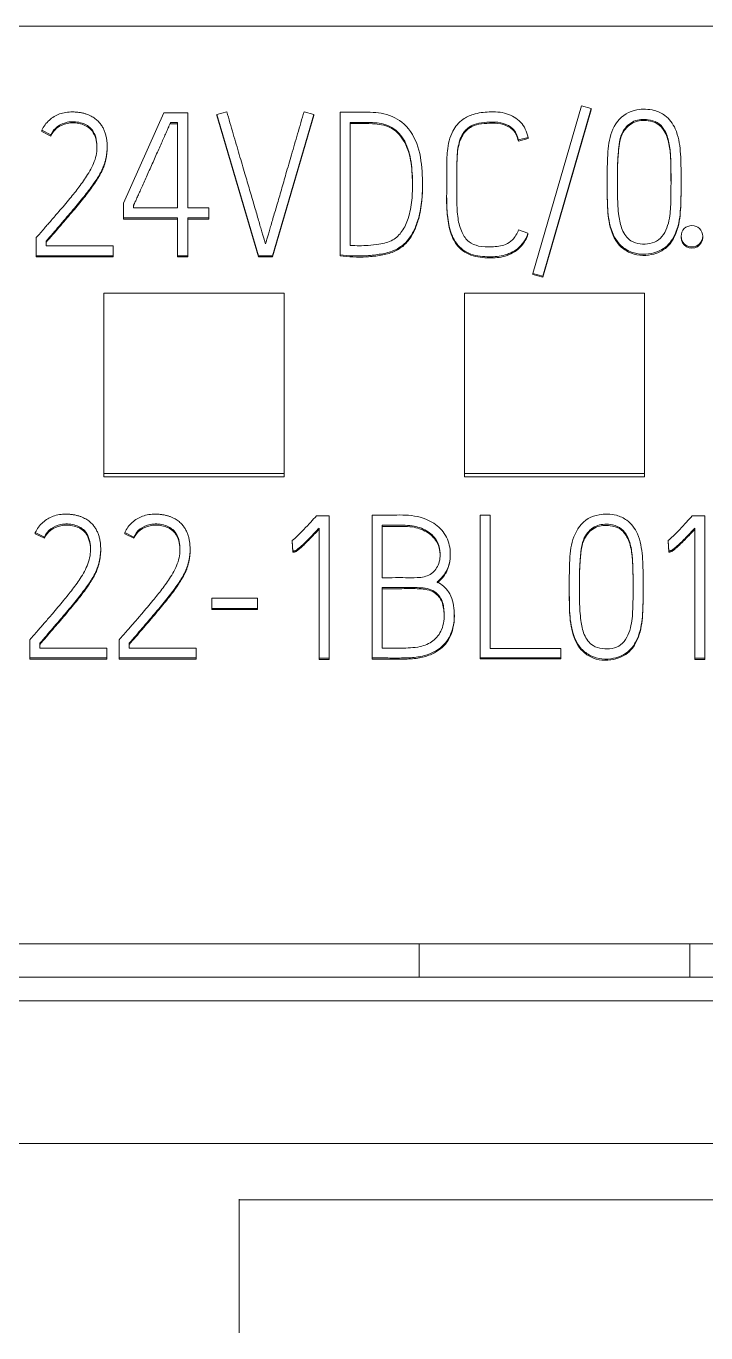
# Model space of a CAD drawing. Header units: millimetres. Extents: x 4137 to 6698, y 1400 to 3585.
# Drawn here: x 6158.58 to 6166.13, y 3358.29 to 3372.79 of the extents above; entities that cross this region are included whole.
import ezdxf

# ---------------------------------------------------------------- set-up
doc = ezdxf.new("R2010")
doc.units = ezdxf.units.MM
doc.layers.add('000-PI-Oprema', color=30, linetype='Continuous', lineweight=5)

msp = doc.modelspace()

# ---------------------------------------------------------------- linework, layer by layer
at = {"layer": '000-PI-Oprema', "color": 0, "linetype": 'ByBlock', "lineweight": 0}
for p, q in [((6176.848, 3372.791), (6152.048, 3372.791)), ((6160.114, 3371.831), (6159.666, 3370.827)), ((6160.378, 3371.831), (6160.114, 3371.831)), ((6160.378, 3370.774), (6160.378, 3371.831)), ((6160.811, 3371.842), (6160.702, 3371.811)), ((6161.779, 3371.811), (6161.67, 3371.842)), ((6162.069, 3371.835), (6162.069, 3370.255)), ((6164.748, 3371.908), (6164.209, 3370.048)), ((6164.317, 3370.017), (6164.856, 3371.877)), ((6164.317, 3370.004), (6164.856, 3371.864)), ((6164.856, 3371.877), (6164.748, 3371.908)), ((6164.856, 3371.877), (6164.856, 3371.864)), ((6160.187, 3371.721), (6160.187, 3371.708)), ((6160.187, 3371.721), (6160.265, 3371.721)), ((6160.187, 3371.708), (6160.265, 3371.708)), ((6160.265, 3371.721), (6160.265, 3370.774)), ((6160.702, 3371.811), (6161.164, 3370.244)), ((6160.702, 3371.811), (6160.702, 3371.798)), ((6160.702, 3371.798), (6161.164, 3370.231)), ((6161.319, 3370.244), (6161.779, 3371.811)), ((6161.319, 3370.231), (6161.779, 3371.798)), ((6161.779, 3371.811), (6161.779, 3371.798)), ((6162.182, 3371.723), (6162.182, 3370.358)), ((6158.758, 3371.635), (6158.758, 3371.622)), ((6158.858, 3371.584), (6158.758, 3371.635)), ((6158.858, 3371.571), (6158.758, 3371.622)), ((6158.858, 3371.584), (6158.858, 3371.571)), ((6164.155, 3371.555), (6164.047, 3371.529)), ((6164.155, 3371.543), (6164.047, 3371.516)), ((6164.155, 3371.555), (6164.155, 3371.543)), ((6159.484, 3371.442), (6159.484, 3371.455)), ((6164.047, 3371.529), (6164.047, 3371.516)), ((6163.252, 3371.194), (6163.252, 3371.181)), ((6165.033, 3371.124), (6165.033, 3371.111)), ((6162.984, 3371.017), (6162.984, 3371.03)), ((6163.252, 3371.059), (6163.252, 3371.072)), ((6165.852, 3371.08), (6165.852, 3371.093)), ((6159.666, 3370.827), (6159.666, 3370.664)), ((6163.251, 3370.894), (6163.251, 3370.881)), ((6159.777, 3370.774), (6159.777, 3370.803)), ((6159.777, 3370.79), (6159.78, 3370.797)), ((6160.265, 3370.774), (6159.777, 3370.774)), ((6160.614, 3370.774), (6160.378, 3370.774)), ((6160.614, 3370.664), (6160.614, 3370.774)), ((6159.666, 3370.664), (6159.666, 3370.651)), ((6159.666, 3370.664), (6160.265, 3370.664)), ((6159.666, 3370.651), (6160.265, 3370.651)), ((6160.265, 3370.664), (6160.265, 3370.244)), ((6160.378, 3370.244), (6160.378, 3370.664)), ((6160.378, 3370.664), (6160.614, 3370.664)), ((6160.378, 3370.651), (6160.614, 3370.651)), ((6160.614, 3370.664), (6160.614, 3370.651)), ((6164.049, 3370.532), (6164.153, 3370.494)), ((6158.698, 3370.244), (6158.698, 3370.446)), ((6158.809, 3370.406), (6158.809, 3370.354)), ((6164.153, 3370.494), (6164.153, 3370.482)), ((6165.853, 3370.46), (6165.853, 3370.447)), ((6166.093, 3370.447), (6166.093, 3370.46)), ((6158.698, 3370.244), (6158.698, 3370.231)), ((6159.551, 3370.244), (6158.698, 3370.244)), ((6158.809, 3370.354), (6159.551, 3370.354)), ((6159.551, 3370.354), (6159.551, 3370.244)), ((6159.551, 3370.244), (6159.551, 3370.231)), ((6160.265, 3370.244), (6160.378, 3370.244)), ((6160.265, 3370.244), (6160.265, 3370.231)), ((6160.378, 3370.244), (6160.378, 3370.231)), ((6161.164, 3370.244), (6161.319, 3370.244)), ((6161.164, 3370.244), (6161.164, 3370.231)), ((6161.319, 3370.244), (6161.319, 3370.231)), ((6162.069, 3370.255), (6162.069, 3370.242)), ((6159.551, 3370.231), (6158.698, 3370.231)), ((6160.265, 3370.231), (6160.378, 3370.231)), ((6161.164, 3370.231), (6161.319, 3370.231)), ((6164.209, 3370.048), (6164.317, 3370.017)), ((6164.209, 3370.048), (6164.209, 3370.035)), ((6164.209, 3370.035), (6164.317, 3370.004)), ((6164.317, 3370.017), (6164.317, 3370.004)), ((6159.448, 3369.827), (6159.448, 3367.828)), ((6161.448, 3369.827), (6159.448, 3369.827)), ((6161.448, 3367.828), (6161.448, 3369.827)), ((6163.448, 3369.827), (6163.448, 3367.828)), ((6165.448, 3369.827), (6163.448, 3369.827)), ((6165.448, 3367.828), (6165.448, 3369.827)), ((6159.448, 3367.828), (6161.448, 3367.828)), ((6159.448, 3367.828), (6159.448, 3367.79)), ((6159.448, 3367.79), (6161.448, 3367.79)), ((6161.448, 3367.828), (6161.448, 3367.79)), ((6163.448, 3367.828), (6163.448, 3367.79)), ((6163.448, 3367.828), (6165.448, 3367.828)), ((6163.448, 3367.79), (6165.448, 3367.79)), ((6165.448, 3367.828), (6165.448, 3367.79)), ((6161.807, 3367.358), (6161.947, 3367.358)), ((6161.947, 3367.358), (6161.947, 3365.778)), ((6162.424, 3365.78), (6162.424, 3367.365)), ((6163.624, 3367.365), (6163.624, 3365.782)), ((6163.734, 3367.365), (6163.624, 3367.365)), ((6163.734, 3365.884), (6163.734, 3367.365)), ((6165.977, 3367.358), (6166.117, 3367.358)), ((6166.117, 3367.358), (6166.117, 3365.778)), ((6161.836, 3365.778), (6161.836, 3367.222)), ((6162.537, 3367.253), (6162.537, 3366.671)), ((6166.006, 3365.778), (6166.006, 3367.222)), ((6158.687, 3367.171), (6158.687, 3367.158)), ((6158.787, 3367.12), (6158.687, 3367.171)), ((6158.787, 3367.108), (6158.687, 3367.158)), ((6158.787, 3367.12), (6158.787, 3367.108)), ((6159.679, 3367.171), (6159.679, 3367.158)), ((6159.779, 3367.12), (6159.679, 3367.171)), ((6159.779, 3367.108), (6159.679, 3367.158)), ((6159.779, 3367.12), (6159.779, 3367.108)), ((6161.538, 3367.084), (6161.538, 3367.071)), ((6161.545, 3366.966), (6161.538, 3367.084)), ((6161.545, 3366.954), (6161.538, 3367.071)), ((6165.708, 3367.084), (6165.708, 3367.071)), ((6165.715, 3366.966), (6165.708, 3367.084)), ((6165.715, 3366.954), (6165.708, 3367.071)), ((6159.413, 3366.979), (6159.413, 3366.992)), ((6160.404, 3366.979), (6160.404, 3366.992)), ((6161.545, 3366.966), (6161.545, 3366.954)), ((6163.292, 3366.916), (6163.292, 3366.937)), ((6165.715, 3366.966), (6165.715, 3366.954)), ((6164.612, 3366.631), (6164.612, 3366.618)), ((6162.537, 3366.561), (6162.537, 3365.89)), ((6165.431, 3366.587), (6165.431, 3366.6)), ((6160.646, 3366.443), (6160.646, 3366.33)), ((6161.152, 3366.443), (6160.646, 3366.443)), ((6160.646, 3366.33), (6160.646, 3366.318)), ((6160.646, 3366.33), (6161.152, 3366.33)), ((6161.152, 3366.33), (6161.152, 3366.443)), ((6161.152, 3366.33), (6161.152, 3366.318)), ((6160.646, 3366.318), (6161.152, 3366.318)), ((6163.337, 3366.245), (6163.337, 3366.257)), ((6158.627, 3365.78), (6158.627, 3365.982)), ((6158.738, 3365.943), (6158.738, 3365.89)), ((6158.738, 3365.89), (6159.479, 3365.89)), ((6159.479, 3365.89), (6159.479, 3365.78)), ((6159.619, 3365.78), (6159.619, 3365.982)), ((6159.73, 3365.943), (6159.73, 3365.89)), ((6159.73, 3365.89), (6160.471, 3365.89)), ((6160.471, 3365.89), (6160.471, 3365.78)), ((6158.627, 3365.78), (6158.627, 3365.767)), ((6159.479, 3365.78), (6158.627, 3365.78)), ((6159.479, 3365.767), (6158.627, 3365.767)), ((6159.479, 3365.78), (6159.479, 3365.767)), ((6159.619, 3365.78), (6159.619, 3365.767)), ((6160.471, 3365.78), (6159.619, 3365.78)), ((6160.471, 3365.767), (6159.619, 3365.767)), ((6160.471, 3365.78), (6160.471, 3365.767)), ((6161.947, 3365.778), (6161.836, 3365.778)), ((6161.836, 3365.778), (6161.836, 3365.765)), ((6161.947, 3365.765), (6161.836, 3365.765)), ((6161.947, 3365.778), (6161.947, 3365.765)), ((6162.424, 3365.78), (6162.424, 3365.767)), ((6163.624, 3365.782), (6163.624, 3365.769)), ((6163.624, 3365.782), (6164.518, 3365.782)), ((6163.624, 3365.769), (6164.518, 3365.769)), ((6164.518, 3365.884), (6163.734, 3365.884)), ((6164.518, 3365.782), (6164.518, 3365.884)), ((6164.518, 3365.782), (6164.518, 3365.769)), ((6166.006, 3365.778), (6166.006, 3365.765)), ((6166.117, 3365.778), (6166.006, 3365.778)), ((6166.117, 3365.765), (6166.006, 3365.765)), ((6166.117, 3365.778), (6166.117, 3365.765)), ((6176.848, 3362.608), (6152.048, 3362.608)), ((6162.948, 3362.608), (6162.948, 3362.24)), ((6165.948, 3362.608), (6165.948, 3362.24)), ((6176.948, 3362.24), (6151.948, 3362.24)), ((6176.948, 3361.977), (6151.948, 3361.977)), ((6152.948, 3360.391), (6175.948, 3360.391)), ((6167.948, 3359.769), (6160.948, 3359.769))]:
    msp.add_line(p, q, dxfattribs=at)
msp.add_ellipse((6165.973, 3370.46), major_axis=(-0.12, 0), ratio=0.991902, dxfattribs=at)
msp.add_ellipse((6165.973, 3370.447), major_axis=(-0.12, 0), ratio=0.991902, start_param=0, end_param=3.141593, dxfattribs=at)
for points, knots in [([(6158.758, 3371.635), (6158.778, 3371.678), (6158.834, 3371.753), (6158.956, 3371.827), (6159.064, 3371.841), (6159.139, 3371.838), (6159.179, 3371.834), (6159.215, 3371.827), (6159.248, 3371.817), (6159.278, 3371.806), (6159.305, 3371.794), (6159.33, 3371.78), (6159.352, 3371.765), (6159.371, 3371.749), (6159.387, 3371.732), (6159.402, 3371.715), (6159.42, 3371.693), (6159.439, 3371.663), (6159.457, 3371.624), (6159.469, 3371.583), (6159.478, 3371.541), (6159.483, 3371.499), (6159.484, 3371.458), (6159.483, 3371.419), (6159.48, 3371.381), (6159.474, 3371.344), (6159.467, 3371.309), (6159.458, 3371.275), (6159.444, 3371.236), (6159.424, 3371.19), (6159.395, 3371.135), (6159.358, 3371.077), (6159.314, 3371.014), (6159.265, 3370.948), (6159.21, 3370.879), (6159.151, 3370.807), (6159.087, 3370.731), (6159.021, 3370.653), (6158.951, 3370.573), (6158.881, 3370.49), (6158.833, 3370.435), (6158.809, 3370.406)], [0, 0, 0, 0, 0.061339, 0.118477, 0.180647, 0.199061, 0.216082, 0.231833, 0.246526, 0.260308, 0.273254, 0.285426, 0.29689, 0.307753, 0.31802, 0.327627, 0.336606, 0.355189, 0.37361, 0.392165, 0.410785, 0.42927, 0.447741, 0.464235, 0.480574, 0.496814, 0.51268, 0.527892, 0.542508, 0.566365, 0.593275, 0.623397, 0.656474, 0.692185, 0.730563, 0.771282, 0.814001, 0.858722, 0.904903, 0.951996, 1, 1, 1, 1]), ([(6161.242, 3370.376), (6161.239, 3370.382), (6161.234, 3370.399), (6161.224, 3370.431), (6161.212, 3370.473), (6161.196, 3370.526), (6161.178, 3370.587), (6161.159, 3370.654), (6161.137, 3370.727), (6161.115, 3370.806), (6161.09, 3370.889), (6161.065, 3370.975), (6161.039, 3371.063), (6161, 3371.193), (6160.949, 3371.37), (6160.881, 3371.601), (6160.835, 3371.76), (6160.811, 3371.842)], [0, 0, 0, 0, 0.013272, 0.034859, 0.06476, 0.101229, 0.142516, 0.188621, 0.238884, 0.292645, 0.349905, 0.409112, 0.468717, 0.528719, 0.675164, 0.832258, 1, 1, 1, 1]), ([(6161.67, 3371.842), (6161.645, 3371.76), (6161.599, 3371.601), (6161.531, 3371.37), (6161.48, 3371.193), (6161.443, 3371.063), (6161.418, 3370.975), (6161.393, 3370.889), (6161.368, 3370.806), (6161.345, 3370.727), (6161.323, 3370.654), (6161.303, 3370.587), (6161.285, 3370.526), (6161.27, 3370.473), (6161.258, 3370.431), (6161.249, 3370.399), (6161.244, 3370.382), (6161.242, 3370.376)], [0, 0, 0, 0, 0.167989, 0.325145, 0.471471, 0.531274, 0.590769, 0.649955, 0.70726, 0.76111, 0.811506, 0.857719, 0.899023, 0.935417, 0.96522, 0.986746, 1, 1, 1, 1]), ([(6162.069, 3370.255), (6162.116, 3370.248), (6162.215, 3370.24), (6162.367, 3370.241), (6162.519, 3370.259), (6162.679, 3370.296), (6162.814, 3370.391), (6162.893, 3370.527), (6162.949, 3370.68), (6162.985, 3370.885), (6162.986, 3371.153), (6162.953, 3371.449), (6162.811, 3371.716), (6162.56, 3371.836), (6162.312, 3371.837), (6162.151, 3371.839), (6162.069, 3371.835)], [0, 0, 0, 0, 0.048928, 0.10152, 0.156673, 0.206259, 0.270351, 0.31956, 0.366981, 0.439378, 0.534587, 0.645045, 0.746603, 0.832762, 0.916147, 1, 1, 1, 1]), ([(6164.153, 3370.494), (6164.146, 3370.469), (6164.119, 3370.406), (6164.033, 3370.305), (6163.881, 3370.234), (6163.691, 3370.229), (6163.491, 3370.25), (6163.329, 3370.395), (6163.268, 3370.591), (6163.249, 3370.8), (6163.253, 3371.011), (6163.251, 3371.216), (6163.254, 3371.421), (6163.297, 3371.616), (6163.413, 3371.757), (6163.561, 3371.824), (6163.727, 3371.845), (6163.915, 3371.836), (6164.089, 3371.733), (6164.141, 3371.623), (6164.155, 3371.555)], [0, 0, 0, 0, 0.023749, 0.063372, 0.118592, 0.172501, 0.236244, 0.297229, 0.359591, 0.421629, 0.490644, 0.554667, 0.610982, 0.680492, 0.733777, 0.772528, 0.826559, 0.886213, 0.942216, 1, 1, 1, 1]), ([(6165.363, 3371.862), (6165.32, 3371.854), (6165.196, 3371.814), (6165.062, 3371.622), (6165.03, 3371.324), (6165.034, 3371.027), (6165.033, 3370.772), (6165.063, 3370.562), (6165.123, 3370.397), (6165.304, 3370.263), (6165.507, 3370.244), (6165.711, 3370.339), (6165.821, 3370.533), (6165.852, 3370.766), (6165.852, 3371.021), (6165.853, 3371.275), (6165.841, 3371.488), (6165.788, 3371.673), (6165.697, 3371.799), (6165.537, 3371.871), (6165.426, 3371.874), (6165.363, 3371.862)], [0, 0, 0, 0, 0.03125, 0.09375, 0.15625, 0.25, 0.3125, 0.34375, 0.40625, 0.4375, 0.5, 0.546875, 0.59375, 0.65625, 0.71875, 0.78125, 0.84375, 0.875, 0.921875, 0.953125, 1, 1, 1, 1]), ([(6158.698, 3370.446), (6158.728, 3370.48), (6158.783, 3370.543), (6158.866, 3370.639), (6158.961, 3370.749), (6159.066, 3370.871), (6159.174, 3371.007), (6159.274, 3371.147), (6159.359, 3371.306), (6159.383, 3371.488), (6159.331, 3371.659), (6159.185, 3371.731), (6159.049, 3371.736), (6158.925, 3371.683), (6158.877, 3371.622), (6158.858, 3371.584)], [0, 0, 0, 0, 0.068794, 0.128406, 0.193582, 0.291346, 0.373604, 0.45943, 0.554437, 0.645803, 0.738171, 0.803969, 0.878932, 0.940491, 1, 1, 1, 1]), ([(6159.371, 3371.438), (6159.371, 3371.45), (6159.368, 3371.525), (6159.331, 3371.647), (6159.185, 3371.718), (6159.049, 3371.724), (6158.925, 3371.671), (6158.877, 3371.609), (6158.858, 3371.571)], [0, 0, 0, 0, 0.051721, 0.299015, 0.475174, 0.675868, 0.840679, 1, 1, 1, 1]), ([(6159.777, 3370.803), (6159.778, 3370.806), (6159.784, 3370.817), (6159.794, 3370.84), (6159.811, 3370.876), (6159.832, 3370.923), (6159.856, 3370.977), (6159.883, 3371.038), (6159.913, 3371.104), (6159.944, 3371.174), (6159.977, 3371.246), (6160.009, 3371.319), (6160.041, 3371.39), (6160.071, 3371.458), (6160.099, 3371.521), (6160.125, 3371.579), (6160.147, 3371.629), (6160.165, 3371.67), (6160.178, 3371.7), (6160.185, 3371.715), (6160.187, 3371.721)], [0, 0, 0, 0, 0.010734, 0.036404, 0.077011, 0.128795, 0.187998, 0.254619, 0.326966, 0.403344, 0.483752, 0.564544, 0.642072, 0.716335, 0.785641, 0.848294, 0.904294, 0.950045, 0.981947, 1, 1, 1, 1]), ([(6162.182, 3370.358), (6162.249, 3370.353), (6162.355, 3370.354), (6162.513, 3370.372), (6162.655, 3370.403), (6162.767, 3370.516), (6162.834, 3370.671), (6162.87, 3370.858), (6162.875, 3371.079), (6162.861, 3371.31), (6162.794, 3371.537), (6162.633, 3371.698), (6162.441, 3371.725), (6162.294, 3371.722), (6162.212, 3371.723), (6162.182, 3371.723)], [0, 0, 0, 0, 0.085013, 0.135874, 0.205821, 0.265138, 0.333279, 0.422662, 0.50952, 0.618636, 0.722487, 0.80996, 0.894466, 0.962458, 1, 1, 1, 1]), ([(6162.872, 3371.012), (6162.872, 3371.025), (6162.871, 3371.121), (6162.861, 3371.297), (6162.794, 3371.525), (6162.633, 3371.685), (6162.441, 3371.712), (6162.294, 3371.71), (6162.212, 3371.71), (6162.182, 3371.71)], [0, 0, 0, 0, 0.030851, 0.246457, 0.451657, 0.624495, 0.791473, 0.92582, 1, 1, 1, 1]), ([(6164.047, 3371.529), (6164.036, 3371.58), (6164, 3371.656), (6163.881, 3371.721), (6163.759, 3371.73), (6163.64, 3371.723), (6163.517, 3371.696), (6163.413, 3371.593), (6163.367, 3371.426), (6163.365, 3371.245), (6163.366, 3371.05), (6163.364, 3370.856), (6163.369, 3370.667), (6163.41, 3370.508), (6163.488, 3370.391), (6163.615, 3370.341), (6163.754, 3370.341), (6163.889, 3370.351), (6163.996, 3370.425), (6164.034, 3370.487), (6164.049, 3370.532)], [0, 0, 0, 0, 0.052928, 0.097969, 0.144851, 0.190624, 0.232935, 0.284925, 0.348337, 0.424764, 0.49245, 0.572241, 0.64631, 0.708712, 0.757514, 0.801091, 0.856423, 0.915681, 0.949914, 1, 1, 1, 1]), ([(6164.047, 3371.516), (6164.036, 3371.568), (6164, 3371.644), (6163.881, 3371.708), (6163.759, 3371.717), (6163.64, 3371.71), (6163.517, 3371.683), (6163.413, 3371.58), (6163.367, 3371.414), (6163.365, 3371.232), (6163.366, 3371.062), (6163.365, 3370.958), (6163.365, 3370.913)], [0, 0, 0, 0, 0.097342, 0.180178, 0.266401, 0.350584, 0.428399, 0.524015, 0.640638, 0.781197, 0.905681, 1, 1, 1, 1]), ([(6165.589, 3371.721), (6165.559, 3371.739), (6165.47, 3371.762), (6165.324, 3371.754), (6165.182, 3371.62), (6165.157, 3371.422), (6165.144, 3371.215), (6165.147, 3371.038), (6165.147, 3370.863), (6165.155, 3370.704), (6165.189, 3370.531), (6165.273, 3370.406), (6165.433, 3370.361), (6165.624, 3370.389), (6165.726, 3370.609), (6165.741, 3370.846), (6165.741, 3371.095), (6165.739, 3371.322), (6165.724, 3371.498), (6165.68, 3371.634), (6165.619, 3371.703), (6165.589, 3371.721)], [0, 0, 0, 0, 0.03125, 0.078125, 0.125, 0.1875, 0.25, 0.3125, 0.34375, 0.40625, 0.453125, 0.5, 0.53125, 0.59375, 0.65625, 0.71875, 0.8125, 0.875, 0.921875, 0.96875, 1, 1, 1, 1]), ([(6165.589, 3371.708), (6165.559, 3371.727), (6165.47, 3371.75), (6165.324, 3371.742), (6165.182, 3371.608), (6165.157, 3371.409), (6165.146, 3371.245), (6165.146, 3371.148), (6165.146, 3371.122)], [0, 0, 0, 0, 0.114194, 0.285486, 0.456777, 0.685166, 0.913555, 1, 1, 1, 1]), ([(6165.741, 3371.034), (6165.741, 3371.062), (6165.741, 3371.16), (6165.739, 3371.31), (6165.724, 3371.485), (6165.68, 3371.621), (6165.619, 3371.69), (6165.589, 3371.708)], [0, 0, 0, 0, 0.115044, 0.410029, 0.631268, 0.852507, 1, 1, 1, 1]), ([(6159.484, 3371.444), (6159.484, 3371.444), (6159.484, 3371.431), (6159.483, 3371.406), (6159.48, 3371.368), (6159.474, 3371.332), (6159.467, 3371.296), (6159.458, 3371.262), (6159.444, 3371.223), (6159.424, 3371.177), (6159.395, 3371.122), (6159.358, 3371.064), (6159.314, 3371.002), (6159.265, 3370.936), (6159.21, 3370.866), (6159.151, 3370.794), (6159.087, 3370.719), (6159.021, 3370.64), (6158.951, 3370.56), (6158.881, 3370.477), (6158.833, 3370.422), (6158.809, 3370.394)], [0, 0, 0, 0, 0.000351, 0.030208, 0.059783, 0.089178, 0.117897, 0.145433, 0.17189, 0.215074, 0.263783, 0.318309, 0.378181, 0.442821, 0.512289, 0.585996, 0.663321, 0.744272, 0.827864, 0.913107, 1, 1, 1, 1]), ([(6165.033, 3371.111), (6165.033, 3371.065), (6165.034, 3370.934), (6165.033, 3370.76), (6165.063, 3370.55), (6165.123, 3370.384), (6165.304, 3370.25), (6165.507, 3370.232), (6165.711, 3370.326), (6165.821, 3370.52), (6165.852, 3370.754), (6165.852, 3370.947), (6165.852, 3371.056), (6165.852, 3371.08)], [0, 0, 0, 0, 0.065476, 0.18556, 0.245602, 0.365686, 0.425728, 0.545812, 0.635875, 0.725938, 0.846022, 0.966106, 1, 1, 1, 1]), ([(6162.069, 3370.242), (6162.116, 3370.236), (6162.215, 3370.228), (6162.367, 3370.228), (6162.519, 3370.246), (6162.679, 3370.283), (6162.814, 3370.378), (6162.893, 3370.514), (6162.949, 3370.667), (6162.978, 3370.837), (6162.984, 3370.962), (6162.984, 3371.017)], [0, 0, 0, 0, 0.098443, 0.204258, 0.315227, 0.414995, 0.543949, 0.642959, 0.738369, 0.884032, 1, 1, 1, 1]), ([(6164.153, 3370.482), (6164.146, 3370.457), (6164.119, 3370.394), (6164.033, 3370.293), (6163.881, 3370.221), (6163.691, 3370.217), (6163.491, 3370.237), (6163.329, 3370.383), (6163.268, 3370.579), (6163.252, 3370.747), (6163.251, 3370.848), (6163.251, 3370.881)], [0, 0, 0, 0, 0.052439, 0.139927, 0.261857, 0.380889, 0.521635, 0.656293, 0.793992, 0.930972, 1, 1, 1, 1]), ([(6158.687, 3367.171), (6158.706, 3367.214), (6158.763, 3367.289), (6158.884, 3367.364), (6158.993, 3367.378), (6159.068, 3367.375), (6159.107, 3367.371), (6159.143, 3367.363), (6159.176, 3367.354), (6159.206, 3367.343), (6159.234, 3367.33), (6159.258, 3367.316), (6159.28, 3367.301), (6159.299, 3367.285), (6159.316, 3367.268), (6159.331, 3367.252), (6159.349, 3367.229), (6159.367, 3367.199), (6159.385, 3367.16), (6159.398, 3367.119), (6159.406, 3367.078), (6159.411, 3367.035), (6159.413, 3366.994), (6159.412, 3366.955), (6159.408, 3366.918), (6159.403, 3366.881), (6159.395, 3366.845), (6159.386, 3366.811), (6159.373, 3366.772), (6159.353, 3366.726), (6159.323, 3366.672), (6159.286, 3366.613), (6159.243, 3366.551), (6159.194, 3366.485), (6159.139, 3366.416), (6159.079, 3366.343), (6159.016, 3366.268), (6158.949, 3366.19), (6158.88, 3366.109), (6158.809, 3366.027), (6158.762, 3365.971), (6158.738, 3365.943)], [0, 0, 0, 0, 0.061339, 0.118477, 0.180647, 0.199061, 0.216082, 0.231833, 0.246526, 0.260308, 0.273254, 0.285426, 0.29689, 0.307753, 0.31802, 0.327627, 0.336606, 0.355189, 0.37361, 0.392165, 0.410785, 0.42927, 0.447741, 0.464235, 0.480574, 0.496814, 0.51268, 0.527892, 0.542508, 0.566365, 0.593275, 0.623397, 0.656474, 0.692185, 0.730563, 0.771282, 0.814001, 0.858722, 0.904903, 0.951996, 1, 1, 1, 1]), ([(6159.679, 3367.171), (6159.698, 3367.214), (6159.755, 3367.289), (6159.876, 3367.364), (6159.985, 3367.378), (6160.06, 3367.375), (6160.099, 3367.371), (6160.135, 3367.363), (6160.168, 3367.354), (6160.198, 3367.343), (6160.226, 3367.33), (6160.25, 3367.316), (6160.272, 3367.301), (6160.291, 3367.285), (6160.308, 3367.268), (6160.323, 3367.252), (6160.341, 3367.229), (6160.359, 3367.199), (6160.377, 3367.16), (6160.39, 3367.119), (6160.398, 3367.078), (6160.403, 3367.035), (6160.405, 3366.994), (6160.404, 3366.955), (6160.4, 3366.918), (6160.395, 3366.881), (6160.387, 3366.845), (6160.378, 3366.811), (6160.365, 3366.772), (6160.345, 3366.726), (6160.315, 3366.672), (6160.278, 3366.613), (6160.235, 3366.551), (6160.185, 3366.485), (6160.131, 3366.416), (6160.071, 3366.343), (6160.008, 3366.268), (6159.941, 3366.19), (6159.872, 3366.109), (6159.801, 3366.027), (6159.754, 3365.971), (6159.73, 3365.943)], [0, 0, 0, 0, 0.061339, 0.118477, 0.180647, 0.199061, 0.216082, 0.231833, 0.246526, 0.260308, 0.273254, 0.285426, 0.29689, 0.307753, 0.31802, 0.327627, 0.336606, 0.355189, 0.37361, 0.392165, 0.410785, 0.42927, 0.447741, 0.464235, 0.480574, 0.496814, 0.51268, 0.527892, 0.542508, 0.566365, 0.593275, 0.623397, 0.656474, 0.692185, 0.730563, 0.771282, 0.814001, 0.858722, 0.904903, 0.951996, 1, 1, 1, 1]), ([(6161.538, 3367.084), (6161.557, 3367.099), (6161.602, 3367.139), (6161.669, 3367.209), (6161.74, 3367.284), (6161.786, 3367.335), (6161.807, 3367.358)], [0, 0, 0, 0, 0.194145, 0.465142, 0.75263, 1, 1, 1, 1]), ([(6162.424, 3367.365), (6162.483, 3367.365), (6162.629, 3367.362), (6162.862, 3367.376), (6163.097, 3367.304), (6163.252, 3367.149), (6163.302, 3366.968), (6163.284, 3366.806), (6163.221, 3366.692), (6163.17, 3366.643), (6163.145, 3366.625)], [0, 0, 0, 0, 0.121799, 0.300471, 0.478612, 0.608153, 0.736749, 0.853072, 0.938599, 1, 1, 1, 1]), ([(6164.942, 3367.369), (6164.899, 3367.361), (6164.775, 3367.321), (6164.641, 3367.129), (6164.609, 3366.831), (6164.613, 3366.535), (6164.612, 3366.28), (6164.642, 3366.07), (6164.702, 3365.905), (6164.884, 3365.77), (6165.086, 3365.752), (6165.29, 3365.847), (6165.4, 3366.04), (6165.431, 3366.274), (6165.431, 3366.528), (6165.432, 3366.782), (6165.42, 3366.995), (6165.367, 3367.181), (6165.276, 3367.306), (6165.116, 3367.379), (6165.005, 3367.381), (6164.942, 3367.369)], [0, 0, 0, 0, 0.03125, 0.09375, 0.15625, 0.25, 0.3125, 0.34375, 0.40625, 0.4375, 0.5, 0.546875, 0.59375, 0.65625, 0.71875, 0.78125, 0.84375, 0.875, 0.921875, 0.953125, 1, 1, 1, 1]), ([(6165.708, 3367.084), (6165.727, 3367.099), (6165.772, 3367.139), (6165.839, 3367.209), (6165.91, 3367.284), (6165.956, 3367.335), (6165.977, 3367.358)], [0, 0, 0, 0, 0.194145, 0.465142, 0.75263, 1, 1, 1, 1]), ([(6158.627, 3365.982), (6158.657, 3366.016), (6158.712, 3366.08), (6158.795, 3366.175), (6158.89, 3366.286), (6158.994, 3366.408), (6159.102, 3366.544), (6159.203, 3366.683), (6159.288, 3366.842), (6159.312, 3367.025), (6159.26, 3367.196), (6159.114, 3367.267), (6158.978, 3367.273), (6158.853, 3367.22), (6158.805, 3367.158), (6158.787, 3367.12)], [0, 0, 0, 0, 0.068794, 0.128406, 0.193582, 0.291346, 0.373604, 0.45943, 0.554437, 0.645803, 0.738171, 0.803969, 0.878932, 0.940491, 1, 1, 1, 1]), ([(6159.3, 3366.974), (6159.3, 3366.987), (6159.297, 3367.061), (6159.26, 3367.183), (6159.114, 3367.254), (6158.978, 3367.26), (6158.853, 3367.207), (6158.805, 3367.145), (6158.787, 3367.108)], [0, 0, 0, 0, 0.051721, 0.299015, 0.475174, 0.675868, 0.840679, 1, 1, 1, 1]), ([(6159.619, 3365.982), (6159.648, 3366.016), (6159.704, 3366.08), (6159.787, 3366.175), (6159.882, 3366.286), (6159.986, 3366.408), (6160.094, 3366.544), (6160.195, 3366.683), (6160.28, 3366.842), (6160.304, 3367.025), (6160.252, 3367.196), (6160.106, 3367.267), (6159.97, 3367.273), (6159.845, 3367.22), (6159.797, 3367.158), (6159.779, 3367.12)], [0, 0, 0, 0, 0.068794, 0.128406, 0.193582, 0.291346, 0.373604, 0.45943, 0.554437, 0.645803, 0.738171, 0.803969, 0.878932, 0.940491, 1, 1, 1, 1]), ([(6160.292, 3366.974), (6160.292, 3366.987), (6160.289, 3367.061), (6160.252, 3367.183), (6160.106, 3367.254), (6159.97, 3367.26), (6159.845, 3367.207), (6159.797, 3367.145), (6159.779, 3367.108)], [0, 0, 0, 0, 0.051721, 0.299015, 0.475174, 0.675868, 0.840679, 1, 1, 1, 1]), ([(6161.836, 3367.222), (6161.818, 3367.203), (6161.785, 3367.167), (6161.739, 3367.119), (6161.7, 3367.08), (6161.667, 3367.048), (6161.639, 3367.022), (6161.616, 3367.002), (6161.597, 3366.987), (6161.582, 3366.977), (6161.57, 3366.971), (6161.56, 3366.968), (6161.552, 3366.967), (6161.547, 3366.966), (6161.545, 3366.966)], [0, 0, 0, 0, 0.200504, 0.370797, 0.510902, 0.6264, 0.722885, 0.800448, 0.861213, 0.907383, 0.939504, 0.963232, 0.983337, 1, 1, 1, 1]), ([(6161.836, 3367.209), (6161.818, 3367.19), (6161.785, 3367.155), (6161.739, 3367.107), (6161.7, 3367.067), (6161.667, 3367.035), (6161.639, 3367.009), (6161.616, 3366.989), (6161.597, 3366.974), (6161.582, 3366.964), (6161.57, 3366.958), (6161.56, 3366.956), (6161.552, 3366.954), (6161.547, 3366.954), (6161.545, 3366.954)], [0, 0, 0, 0, 0.200504, 0.370797, 0.510902, 0.6264, 0.722885, 0.800448, 0.861213, 0.907383, 0.939504, 0.963232, 0.983337, 1, 1, 1, 1]), ([(6162.537, 3366.671), (6162.585, 3366.671), (6162.671, 3366.671), (6162.8, 3366.672), (6162.93, 3366.667), (6163.074, 3366.69), (6163.173, 3366.813), (6163.188, 3366.957), (6163.144, 3367.099), (6163.029, 3367.205), (6162.856, 3367.259), (6162.688, 3367.251), (6162.577, 3367.253), (6162.537, 3367.253)], [0, 0, 0, 0, 0.089881, 0.159215, 0.241238, 0.333496, 0.41712, 0.515535, 0.593949, 0.688978, 0.794399, 0.924872, 1, 1, 1, 1]), ([(6163.179, 3366.915), (6163.179, 3366.928), (6163.176, 3366.983), (6163.144, 3367.087), (6163.029, 3367.192), (6162.856, 3367.247), (6162.688, 3367.238), (6162.577, 3367.24), (6162.537, 3367.24)], [0, 0, 0, 0, 0.046506, 0.200835, 0.387866, 0.595348, 0.852137, 1, 1, 1, 1]), ([(6165.168, 3367.228), (6165.138, 3367.247), (6165.049, 3367.27), (6164.903, 3367.262), (6164.761, 3367.128), (6164.736, 3366.929), (6164.723, 3366.722), (6164.726, 3366.545), (6164.726, 3366.37), (6164.734, 3366.211), (6164.768, 3366.039), (6164.852, 3365.914), (6165.012, 3365.868), (6165.203, 3365.896), (6165.305, 3366.116), (6165.32, 3366.354), (6165.32, 3366.602), (6165.318, 3366.83), (6165.303, 3367.005), (6165.259, 3367.141), (6165.198, 3367.21), (6165.168, 3367.228)], [0, 0, 0, 0, 0.03125, 0.078125, 0.125, 0.1875, 0.25, 0.3125, 0.34375, 0.40625, 0.453125, 0.5, 0.53125, 0.59375, 0.65625, 0.71875, 0.8125, 0.875, 0.921875, 0.96875, 1, 1, 1, 1]), ([(6165.168, 3367.216), (6165.138, 3367.234), (6165.049, 3367.257), (6164.903, 3367.249), (6164.761, 3367.115), (6164.736, 3366.916), (6164.725, 3366.752), (6164.725, 3366.656), (6164.725, 3366.629)], [0, 0, 0, 0, 0.114194, 0.285486, 0.456777, 0.685166, 0.913555, 1, 1, 1, 1]), ([(6165.32, 3366.542), (6165.32, 3366.569), (6165.32, 3366.667), (6165.318, 3366.817), (6165.303, 3366.993), (6165.259, 3367.128), (6165.198, 3367.197), (6165.168, 3367.216)], [0, 0, 0, 0, 0.115044, 0.410029, 0.631268, 0.852507, 1, 1, 1, 1]), ([(6166.006, 3367.222), (6165.988, 3367.203), (6165.955, 3367.167), (6165.909, 3367.119), (6165.87, 3367.08), (6165.837, 3367.048), (6165.809, 3367.022), (6165.786, 3367.002), (6165.767, 3366.987), (6165.752, 3366.977), (6165.74, 3366.971), (6165.73, 3366.968), (6165.722, 3366.967), (6165.717, 3366.966), (6165.715, 3366.966)], [0, 0, 0, 0, 0.200504, 0.370797, 0.510902, 0.6264, 0.722885, 0.800448, 0.861213, 0.907383, 0.939504, 0.963232, 0.983337, 1, 1, 1, 1]), ([(6166.006, 3367.209), (6165.988, 3367.19), (6165.955, 3367.155), (6165.909, 3367.107), (6165.87, 3367.067), (6165.837, 3367.035), (6165.809, 3367.009), (6165.786, 3366.989), (6165.767, 3366.974), (6165.752, 3366.964), (6165.74, 3366.958), (6165.73, 3366.956), (6165.722, 3366.954), (6165.717, 3366.954), (6165.715, 3366.954)], [0, 0, 0, 0, 0.200504, 0.370797, 0.510902, 0.6264, 0.722885, 0.800448, 0.861213, 0.907383, 0.939504, 0.963232, 0.983337, 1, 1, 1, 1]), ([(6159.413, 3366.981), (6159.413, 3366.98), (6159.413, 3366.968), (6159.412, 3366.942), (6159.408, 3366.905), (6159.403, 3366.868), (6159.395, 3366.833), (6159.386, 3366.799), (6159.373, 3366.76), (6159.353, 3366.714), (6159.323, 3366.659), (6159.286, 3366.6), (6159.243, 3366.538), (6159.194, 3366.472), (6159.139, 3366.403), (6159.079, 3366.331), (6159.016, 3366.255), (6158.949, 3366.177), (6158.88, 3366.096), (6158.809, 3366.014), (6158.762, 3365.958), (6158.738, 3365.93)], [0, 0, 0, 0, 0.000351, 0.030208, 0.059783, 0.089178, 0.117897, 0.145433, 0.17189, 0.215074, 0.263783, 0.318309, 0.378181, 0.442821, 0.512289, 0.585996, 0.663321, 0.744272, 0.827864, 0.913107, 1, 1, 1, 1]), ([(6160.404, 3366.981), (6160.404, 3366.98), (6160.405, 3366.968), (6160.404, 3366.942), (6160.4, 3366.905), (6160.395, 3366.868), (6160.387, 3366.833), (6160.378, 3366.799), (6160.365, 3366.76), (6160.345, 3366.714), (6160.315, 3366.659), (6160.278, 3366.6), (6160.235, 3366.538), (6160.185, 3366.472), (6160.131, 3366.403), (6160.071, 3366.331), (6160.008, 3366.255), (6159.941, 3366.177), (6159.872, 3366.096), (6159.801, 3366.014), (6159.754, 3365.958), (6159.73, 3365.93)], [0, 0, 0, 0, 0.000351, 0.030208, 0.059783, 0.089178, 0.117897, 0.145433, 0.17189, 0.215074, 0.263783, 0.318309, 0.378181, 0.442821, 0.512289, 0.585996, 0.663321, 0.744272, 0.827864, 0.913107, 1, 1, 1, 1]), ([(6163.292, 3366.919), (6163.292, 3366.872), (6163.279, 3366.785), (6163.221, 3366.679), (6163.17, 3366.631), (6163.145, 3366.613)], [0, 0, 0, 0, 0.39415, 0.746816, 1, 1, 1, 1]), ([(6163.145, 3366.625), (6163.199, 3366.595), (6163.297, 3366.513), (6163.344, 3366.316), (6163.331, 3366.119), (6163.252, 3365.932), (6163.092, 3365.828), (6162.927, 3365.785), (6162.767, 3365.779), (6162.598, 3365.78), (6162.482, 3365.78), (6162.424, 3365.78)], [0, 0, 0, 0, 0.103943, 0.238103, 0.352261, 0.47238, 0.599265, 0.688206, 0.785795, 0.892897, 1, 1, 1, 1]), ([(6164.612, 3366.618), (6164.612, 3366.572), (6164.613, 3366.441), (6164.612, 3366.267), (6164.642, 3366.057), (6164.702, 3365.892), (6164.884, 3365.757), (6165.086, 3365.739), (6165.29, 3365.834), (6165.4, 3366.027), (6165.431, 3366.261), (6165.431, 3366.455), (6165.431, 3366.563), (6165.431, 3366.587)], [0, 0, 0, 0, 0.065476, 0.18556, 0.245602, 0.365686, 0.425728, 0.545812, 0.635875, 0.725938, 0.846022, 0.966106, 1, 1, 1, 1]), ([(6162.537, 3365.89), (6162.576, 3365.89), (6162.68, 3365.891), (6162.821, 3365.888), (6162.973, 3365.904), (6163.108, 3365.959), (6163.217, 3366.101), (6163.229, 3366.271), (6163.208, 3366.432), (6163.094, 3366.552), (6162.917, 3366.564), (6162.732, 3366.56), (6162.602, 3366.561), (6162.537, 3366.561)], [0, 0, 0, 0, 0.066156, 0.175169, 0.23737, 0.32413, 0.412445, 0.52466, 0.605148, 0.683631, 0.78156, 0.89078, 1, 1, 1, 1]), ([(6163.223, 3366.241), (6163.223, 3366.253), (6163.221, 3366.313), (6163.208, 3366.42), (6163.094, 3366.54), (6162.917, 3366.552), (6162.732, 3366.548), (6162.602, 3366.549), (6162.537, 3366.549)], [0, 0, 0, 0, 0.039686, 0.202294, 0.36085, 0.558693, 0.779347, 1, 1, 1, 1]), ([(6163.337, 3366.246), (6163.337, 3366.2), (6163.325, 3366.091), (6163.252, 3365.919), (6163.092, 3365.815), (6162.927, 3365.772), (6162.767, 3365.766), (6162.598, 3365.768), (6162.482, 3365.767), (6162.424, 3365.767)], [0, 0, 0, 0, 0.115677, 0.279669, 0.452899, 0.574324, 0.707557, 0.853779, 1, 1, 1, 1])]:
    msp.add_open_spline(points, degree=3, knots=knots, dxfattribs=at)
msp.add_open_spline([(6160.948, 3359.775), (6160.948, 3359.28), (6160.948, 3358.786), (6160.948, 3358.291)], degree=3, dxfattribs=at)

doc.saveas('drawing.dxf')
